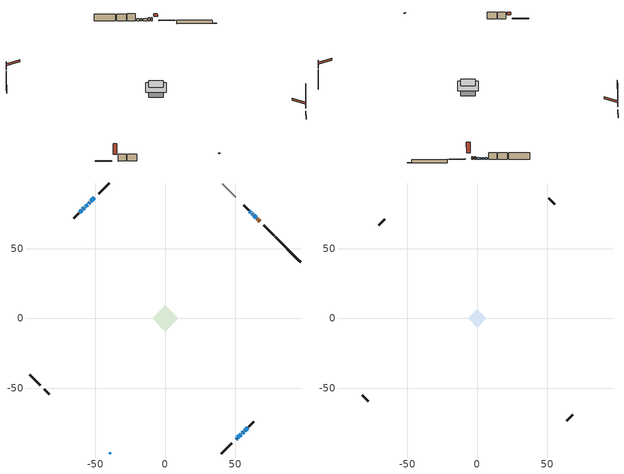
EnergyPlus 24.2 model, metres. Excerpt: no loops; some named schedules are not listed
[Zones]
conditioned space
 floor outside (Floor1 construction): -0.72,0 0,0.72 0.72,0 0,-0.72 z1.5
 floor adiabatic (AdiabaticFloorConstruction): -9.41,0 0,9.41 9.41,0 0,-9.41 z3.94
 floor foundation (Slab1 construction): -6.52,0 0,6.52 6.52,0 0,-6.52 z-0.8
 wall outside (RimJoist1 construction): 40.1,-96.81 47.61,-89.3 / -96.81,-40.1 -89.3,-47.61 / -40.1,96.81 -47.61,89.3 / 77.84,59.07 70.33,66.58 z1.5:1.8
 wall outside (AdiabaticWallConstruction 1): 67.36,69.56 66.8,70.12 / 66.14,70.77 65.56,71.36 z1.5:3.53
 wall outside (AdiabaticWallConstruction): 50.59,-86.33 50.94,-85.98 / -50.59,86.33 -53.19,83.73 / -53.84,83.07 -54.82,82.1 / -55.47,81.44 -57.1,79.82 / 51.59,-85.32 54.2,-82.71 / 64.9,72.01 63.22,73.69 / 62.57,74.35 61.99,74.93 / -57.75,79.16 -58.87,78.05 / -59.52,77.39 -61.15,75.77 / 54.86,-82.06 55.99,-80.92 / 56.65,-80.26 58.97,-77.95 / 61.33,75.58 60.19,76.72 z1.5:2.72
 wall outside (Wall1 construction): 59.63,-77.29 63.22,-73.69 / -86.33,-50.59 -82.73,-54.19 / -61.8,75.11 -65.4,71.51 / 59.54,77.38 55.94,80.97 z1.5:6.38
 wall foundation (FoundationWall1 construction): 78.5,58.41,-0.8 78.5,58.41,1.5 94.84,42.08,1.5 94.84,42.08,-0.7 96.81,40.1,-0.7 96.81,40.1,-0.8
 wall adiabatic (Wall4 construction): 50.35,86.56 40.76,96.16 z1.5:6.38
 window (WindowConstruction): 50.59,-86.33 50.94,-85.98 z1.5:2.72
 window (WindowConstruction 9): -50.59,86.33 -53.19,83.73 z1.5:2.72
 window (WindowConstruction 10): -53.84,83.07 -54.82,82.1 z1.5:2.72
 window (WindowConstruction 11): -55.47,81.44 -57.1,79.82 z1.5:2.72
 window (WindowConstruction 1): 51.59,-85.32 54.2,-82.71 z1.5:2.72
 window (WindowConstruction 2): 64.9,72.01 63.22,73.69 z1.5:2.72
 window (WindowConstruction 3): 62.57,74.35 61.99,74.93 z1.5:2.72
 window (WindowConstruction 4): -57.75,79.16 -58.87,78.05 z1.5:2.72
 window (WindowConstruction 5): -59.52,77.39 -61.15,75.77 z1.5:2.72
 window (WindowConstruction 6): 54.86,-82.06 55.99,-80.92 z1.5:2.72
 window (WindowConstruction 7): 56.65,-80.26 58.97,-77.95 z1.5:2.72
 window (WindowConstruction 8): 61.33,75.58 60.2,76.72 z1.5:2.72
 door (Door): 67.36,69.56 66.8,70.12 z1.5:3.53
 door (Door 1): 66.14,70.77 65.56,71.36 z1.5:3.53
 ceiling adiabatic (AdiabaticFloorConstruction): 0,-9.41 9.41,0 0,9.41 -9.41,0 z3.94
 roof outside (AdiabaticRoofConstruction): -39.1,-96.81,6.38 -39.1,-95.86,6.69 -40.1,-95.86,6.69 -40.1,-96.81,6.38
 skylight (SkylightConstruction): -39.1,-96.81,6.38 -39.1,-95.86,6.69 -40.1,-95.86,6.69 -40.1,-96.81,6.38
attic - vented
 floor to conditioned space (Floor2 construction Reversed): -6.49,0 0,6.49 6.49,0 0,-6.49 z6.38
 wall outside (Wall3 construction): 63.88,-73.03 68.15,-68.76 / -82.07,-54.84 -77.8,-59.12 / -66.06,70.86 -70.33,66.58 / 55.28,81.63 51.01,85.91 z1.5:6.38
 roof outside (Roof1 construction): 49.93,-86.98,6.38 43.61,-80.66,9.36 41.95,-82.33,9.36 48.27,-88.65,6.38; -86.98,-49.93,6.38 -80.66,-43.61,9.36 -82.33,-41.95,9.36 -88.65,-48.27,6.38; -49.93,86.98,6.38 -43.61,80.66,9.36 -41.95,82.33,9.36 -48.27,88.65,6.38; 68.01,68.9,6.38 61.69,62.58,9.36 63.36,60.92,9.36 69.68,67.24,6.38
[Building]
Building 1: Terrain=Suburbs
[Site:Location]
Montreal Intl AP_QC: Latitude {deg}=45.47; Longitude {deg}=-73.74; Time Zone {hr}=-5; Elevation {m}=36; Keep Site Location Information=Yes
[Site:GroundTemperature:Shallow]
2.07863, -0.316383, -0.508184, 0.628371, 5.19101, 9.73239, 13.6695, 16.1636, 16.3755, 14.347, 10.5102, 6.10817
[Site:WaterMainsTemperature]
Calculation Method=Schedule; Temperature Schedule=mains temperature schedule
[Material] Roughness=Rough; Thermal Absorptance=0.9
Name | Thickness {m} | Conductivity {W/m-K} | Density {kg/m3} | Specific Heat {J/kg-K} | Solar Absorptance | Visible Absorptance
asphalt or fiberglass shingles | 0.00635 | 0.162714 | 1121.4 | 1465.45 | 0.84 | 0.84
asphalt or fiberglass shingles 1 | 0.00635 | 0.162714 | 1121.4 | 1465.45 | 0.7 | 0.7
ceiling loosefill ins | 0.254 | 0.0480833 | 16.02 | 1046.75 | 0.7 | 0.7
ceiling stud and cavity | 0.1397 | 0.147741 | 65.682 | 1177.47 | 0.7 | 0.7
concrete 4.0 in. | 0.1016 | 1.803125 | 2242.8 | 837.4 | 0.7 | 0.7
concrete 8.0 in. | 0.2032 | 1.803125 | 2242.8 | 837.4 | 0.7 | 0.7
door material | 0.04445 | 0.327969 | 512.64 | 1214.23 | 0.7 | 0.7
exterior vertical ins | 0.040433 | 0.029427 | 32.04 | 1214.23 | 0.7 | 0.7
floor covering | 0.0127 | 0.0433444 | 54.468 | 1339.84 | 0.6 | 0.6
floor rigid ins; rim joist rigid ins; wall rigid ins | 0.051816 | 0.029427 | 32.04 | 1214.23 | 0.7 | 0.7
floor rigid ins 1; roof rigid ins; wall rigid ins 2 | 0.512978 | 0.029427 | 32.04 | 1214.23 | 0.7 | 0.7
floor stud and cavity | 0.1397 | 0.173152 | 92.3553 | 1139.71 | 0.7 | 0.7
floor stud and cavity 1 | 0.1397 | 1.75129 | 37.0049 | 1207.88 | 0.7 | 0.7
furniture material conditioned space 1 | 0.1524 | 0.115458 | 640.8 | 1214.23 | 0.6 | 0.6
gypsum board | 0.0127 | 0.160291 | 801 | 837.4 | 0.6 | 0.6
gypsum board 1 | 0.0127 | 0.160291 | 801 | 837.4 | 0.7 | 0.7
osb sheathing 0.5 in. | 0.0127 | 0.115458 | 512.64 | 1214.23 | 0.7 | 0.7
osb sheathing 0.75 in. | 0.01905 | 0.115458 | 512.64 | 1214.23 | 0.7 | 0.7
osb sheathing 2.0 in. | 0.0508 | 0.115458 | 512.64 | 1214.23 | 0.7 | 0.7
rim joist stud and cavity | 0.0508 | 0.0348607 | 125.044 | 1163.47 | 0.6 | 0.6
roof stud and cavity | 0.18415 | 1.78685 | 37.0049 | 1207.88 | 0.6 | 0.6
wall rigid ins 1 | 0.051816 | 0.029427 | 32.04 | 1214.23 | 0 | 0
wall stud and cavity | 0.1397 | 0.163586 | 139.0536 | 1170.24 | 0.7 | 0.7
wall stud and cavity 1 | 0.0889 | 6.1454 | 50.32683 | 1063.81 | 0.6 | 0.6
wall stud and cavity 2 | 0.1397 | 0.137373 | 139.0536 | 1170.24 | 0.7 | 0.7
wall stud and cavity 3 | 0.0889 | 0.380278 | 52.3479 | 1209.89 | 0.7 | 0.7
wall stud and cavity 4 | 0.0889 | 0.391764 | 83.0341 | 1211.67 | 0.7 | 0.7
wood siding | 0.0254 | 0.102417 | 544.68 | 1172.36 | 0 | 0
wood siding 1 | 0.00254 | 0.102417 | 544.68 | 1172.36 | 0 | 0
wood siding 2; wood siding 3; wood siding 4 | 0.0254 | 0.102417 | 544.68 | 1172.36 | 0.7 | 0.7
[WindowMaterial:SimpleGlazingSystem]
Name | U-Factor {W/m2-K} | Solar Heat Gain Coefficient
SkylightMaterial | 5.53347 | 0.7703
WindowMaterial | 4.812105 | 0.61
WindowMaterial 1 | 3.23589 | 0.67
WindowMaterial 2 | 6.867541 | 0.78
WindowMaterial 3 | 7.22014 | 0.73
WindowMaterial 4 | 6.972584 | 0.77
WindowMaterial 5 | 7.14747 | 0.76
WindowMaterial 6 | 3.40226 | 0.63
WindowMaterial 7 | 3.23419 | 0.67
WindowMaterial 8 | 6.92943 | 0.77
WindowMaterial 9 | 7.01687 | 0.76
[Construction]
AdiabaticFloorConstruction: floor stud and cavity 1, floor rigid ins 1, osb sheathing 0.75 in., floor covering
AdiabaticRoofConstruction: asphalt or fiberglass shingles 1, roof rigid ins, osb sheathing 0.75 in., roof stud and cavity
AdiabaticWallConstruction: wood siding 3, wall rigid ins 2, wall stud and cavity 3, gypsum board
AdiabaticWallConstruction 1: wood siding 4, wall rigid ins 2, wall stud and cavity 3, gypsum board
Door; Door 1: door material
Floor1 construction: floor stud and cavity, floor rigid ins, osb sheathing 0.75 in., floor covering
Floor2 construction Reversed: gypsum board, ceiling stud and cavity, ceiling loosefill ins
FoundationWall1 construction: concrete 8.0 in., gypsum board 1
furniture construction conditioned space 1: furniture material conditioned space 1
PartitionWallConstruction: gypsum board, wall stud and cavity 4, gypsum board
RimJoist1 construction: wood siding 2, rim joist rigid ins, osb sheathing 2.0 in., rim joist stud and cavity
Roof1 construction: asphalt or fiberglass shingles
SkylightConstruction: SkylightMaterial
Slab1 construction: concrete 4.0 in.
Wall1 construction: wood siding, wall rigid ins, osb sheathing 0.5 in., wall stud and cavity, gypsum board
Wall3 construction: wood siding 1, wall stud and cavity 1
Wall4 construction: wall rigid ins 1, osb sheathing 0.5 in., wall stud and cavity 2, gypsum board
WindowConstruction: WindowMaterial
WindowConstruction 1: WindowMaterial 1
WindowConstruction 10: WindowMaterial 9
WindowConstruction 11; WindowConstruction 5: WindowMaterial 5
WindowConstruction 2: WindowMaterial 2
WindowConstruction 3: WindowMaterial 3
WindowConstruction 4; WindowConstruction 8: WindowMaterial 4
WindowConstruction 6: WindowMaterial 6
WindowConstruction 7: WindowMaterial 7
WindowConstruction 9: WindowMaterial 8
[Zone] Multiplier=1; Part of Total Floor Area=Yes
Name | Volume {m3}
attic - vented | 41.3901
conditioned space | 655.4
[Space]
Name | Zone | Volume {m3}
attic - vented 1 | attic - vented | 41.3901
conditioned space 1 | conditioned space | 655.4
[ZoneInfiltration:EffectiveLeakageArea]
infil attic - vented 1: Zone or Space=attic - vented 1; Schedule=Always On Discrete; Effective Air Leakage Area {cm2}=3364.81; Stack Coefficient=0.000546255; Wind Coefficient=4.38647e-05
[ZoneMixing]
whole house fan mix: Zone or Space=attic - vented; Schedule=Always On Continuous; Design Flow Rate Calculation Method=Flow/Zone; Design Flow Rate {m3/s}=0; Source Zone or Space=conditioned space
[SurfaceProperty:ExposedFoundationPerimeter]
Slab1: Exposed Perimeter Calculation Method=TotalExposedPerimeter; Total Exposed Perimeter {m}=25.899
[InternalMass] Zone or ZoneList=conditioned space; Space or SpaceList=conditioned space 1
Name | Construction | Surface Area {m2}
furniture mass conditioned space 1 | furniture construction conditioned space 1 | 105.264
partition wall mass | PartitionWallConstruction | 263.16
[Lights]
interior lighting: Zone or ZoneList or Space or SpaceList=conditioned space 1; Schedule=interior lighting schedule; Design Level Calculation Method=LightingLevel; Lighting Level {W}=343.2; Return Air Fraction=0; Fraction Radiant=0.6; Fraction Visible=0.2; Fraction Replaceable=1
[People]
occupants: Zone or ZoneList or Space or SpaceList=conditioned space 1; Number of People Schedule=occupants schedule; Number of People Calculation Method=People; Number of People=3; Fraction Radiant=0.314171; Sensible Heat Fraction=0.56303; Activity Level Schedule=occupants activity schedule; Carbon Dioxide Generation Rate {m3/s-W}=0; Enable ASHRAE 55 Comfort Warnings=No; Mean Radiant Temperature Calculation Type=EnclosureAveraged
[ElectricEquipment] Zone or ZoneList or Space or SpaceList=conditioned space 1; Design Level Calculation Method=EquipmentLevel
Name | Schedule | Design Level {W} | Fraction Latent | Fraction Radiant | Fraction Lost
clothes dryer | clothes dryer schedule | 140.772 | 0.015 | 0.081 | 0.85
clothes washer | clothes washer schedule | 32.1985 | 0.03 | 0.162 | 0.7
cooking range | cooking range schedule | 208.969 | 0.08 | 0.432 | 0.2
dishwasher | dishwasher schedule | 66.8632 | 0.3 | 0.18 | 0.4
fridge | fridge schedule | 72.9452 | 0 | 0.6 | 0
mech vent house fan | mech vent house fan schedule | 350 | 0 | 0 | 1
mech vent house fan cfis | mech vent house fan cfis schedule | 0 | 0 | 0 | 0
misc plug loads | misc plug loads schedule | 494.7 | 0.045 | 0.513 | 0.1
whole house fan | Always On Discrete | 0 | 0 | 0 | 1
[OtherEquipment] Zone or ZoneList or Space or SpaceList=conditioned space 1; Design Level Calculation Method=EquipmentLevel
Name | Fuel Type | Schedule | Design Level {W} | Fraction Latent | Fraction Radiant | Fraction Lost
clothes dryer 1 | Electricity | clothes dryer schedule | 0 | 0.015 | 0.081 | 0.85
cooking range 1 | Electricity | cooking range schedule | 0 | 0.08 | 0.432 | 0.2
general water use latent | None | general water use schedule | 59.3978 | 1 | 0 | 0
general water use sensible | None | general water use schedule | -58.539 | 0 | 0.6 | 0
mech vent house fan latent load | None | Always On Discrete | 0 | 1 | 0 | 0
mech vent house fan sensible load | None | Always On Discrete | 0 | 0 | 0 | 0
water heater energy adjustment1 | Electricity | Always On Discrete | 0.01 | 0 | 0 | 1
[ZoneInfiltration:DesignFlowRate] Zone or ZoneList or Space or SpaceList=conditioned space 1; Schedule=Always On Discrete; Design Flow Rate Calculation Method=Flow/Zone; Design Flow Rate {m3/s}=0
infil flow; natural vent flow; whole house fan flow
[Foundation:Kiva]
Foundation Kiva 1: Initial Indoor Air Temperature {C}=21; Wall Height Above Grade {m}=1.49998; Wall Depth Below Slab {m}=0.2032; Custom Block Material Name 1=exterior vertical ins; Custom Block Depth 1 {m}=2.29999; Custom Block X Position 1 {m}=0.2159; Custom Block Z Position 1 {m}=0
[Foundation:Kiva:Settings]
Soil Conductivity {W/m-K}=0.849921; Soil Density {kg/m3}=1842.3; Soil Specific Heat {J/kg-K}=418.7; Ground Solar Absorptivity=0.9; Ground Thermal Absorptivity=0.9; Ground Surface Roughness {m}=0.03; Far-Field Width {m}=40; Deep-Ground Boundary Condition=ZeroFlux; Deep-Ground Depth {m}=40; Minimum Cell Dimension {m}=0.2; Maximum Cell Growth Coefficient=3; Simulation Timestep=Timestep
[Exterior:Lights]
exterior lighting: Schedule=exterior lighting schedule; Design Level {W}=75.6
[Schedule:Constant]
Name | Hourly Value
Always On Continuous; mech vent house fan schedule; mech vent house fan cfis schedule; Always On Discrete | 1
occupants activity schedule | 117.228
fridge schedule | 0
[Schedule:Day:Interval]
interior lighting schedule day: No, 01:00, 0.108182, 04:00, 0.0901515, 05:00, 0.0991667, 06:00, 0.162273, 07:00, 0.270455, 08:00, 0.342576, 10:00, 0.369621, 11:00, 0.351591, 12:00, 0.333561, 13:00, 0.324545, 14:00, 0.31553, 15:00, 0.333561, 16:00, 0.369621, 17:00, 0.450758, 18:00, 0.585985, 19:00, 0.775303, 20:00, 0.955606, 21:00, 0.991667, 22:00, 0.712197, 23:00, 0.360606, 24:00, 0.162273
interior lighting schedule default day: No, 24:00, 0
[Schedule:Week:Daily]
interior lighting schedule Week Rule - Jan1-Jan27: interior lighting schedule day, interior lighting schedule day, interior lighting schedule day, interior lighting schedule day, interior lighting schedule day, interior lighting schedule day, interior lighting schedule day, interior lighting schedule default day, interior lighting schedule default day, interior lighting schedule default day, interior lighting schedule default day, interior lighting schedule default day
interior lighting schedule Week Rule - Jan28-Feb3: interior lighting schedule day, interior lighting schedule day, interior lighting schedule day, interior lighting schedule day, interior lighting schedule day 1, interior lighting schedule day 1, interior lighting schedule day 1, interior lighting schedule default day, interior lighting schedule default day, interior lighting schedule default day, interior lighting schedule default day, interior lighting schedule default day
interior lighting schedule Week Rule - Feb4-Feb24: interior lighting schedule day 1, interior lighting schedule day 1, interior lighting schedule day 1, interior lighting schedule day 1, interior lighting schedule day 1, interior lighting schedule day 1, interior lighting schedule day 1, interior lighting schedule default day, interior lighting schedule default day, interior lighting schedule default day, interior lighting schedule default day, interior lighting schedule default day
interior lighting schedule Week Rule - Feb25-Mar3: interior lighting schedule day 1, interior lighting schedule day 1, interior lighting schedule day 1, interior lighting schedule day 1, interior lighting schedule day 2, interior lighting schedule day 2, interior lighting schedule day 2, interior lighting schedule default day, interior lighting schedule default day, interior lighting schedule default day, interior lighting schedule default day, interior lighting schedule default day
interior lighting schedule Week Rule - Mar4-Mar31: interior lighting schedule day 2, interior lighting schedule day 2, interior lighting schedule day 2, interior lighting schedule day 2, interior lighting schedule day 2, interior lighting schedule day 2, interior lighting schedule day 2, interior lighting schedule default day, interior lighting schedule default day, interior lighting schedule default day, interior lighting schedule default day, interior lighting schedule default day
interior lighting schedule Week Rule - Apr1-Apr28: interior lighting schedule day 3, interior lighting schedule day 3, interior lighting schedule day 3, interior lighting schedule day 3, interior lighting schedule day 3, interior lighting schedule day 3, interior lighting schedule day 3, interior lighting schedule default day, interior lighting schedule default day, interior lighting schedule default day, interior lighting schedule default day, interior lighting schedule default day
interior lighting schedule Week Rule - Apr29-May5: interior lighting schedule day 3, interior lighting schedule day 3, interior lighting schedule day 4, interior lighting schedule day 4, interior lighting schedule day 4, interior lighting schedule day 4, interior lighting schedule day 4, interior lighting schedule default day, interior lighting schedule default day, interior lighting schedule default day, interior lighting schedule default day, interior lighting schedule default day
interior lighting schedule Week Rule - May6-May26: interior lighting schedule day 4, interior lighting schedule day 4, interior lighting schedule day 4, interior lighting schedule day 4, interior lighting schedule day 4, interior lighting schedule day 4, interior lighting schedule day 4, interior lighting schedule default day, interior lighting schedule default day, interior lighting schedule default day, interior lighting schedule default day, interior lighting schedule default day
interior lighting schedule Week Rule - May27-Jun2: interior lighting schedule day 4, interior lighting schedule day 4, interior lighting schedule day 4, interior lighting schedule day 4, interior lighting schedule day 4, interior lighting schedule day 5, interior lighting schedule day 5, interior lighting schedule default day, interior lighting schedule default day, interior lighting schedule default day, interior lighting schedule default day, interior lighting schedule default day
interior lighting schedule Week Rule - Jun3-Jun30: interior lighting schedule day 5, interior lighting schedule day 5, interior lighting schedule day 5, interior lighting schedule day 5, interior lighting schedule day 5, interior lighting schedule day 5, interior lighting schedule day 5, interior lighting schedule default day, interior lighting schedule default day, interior lighting schedule default day, interior lighting schedule default day, interior lighting schedule default day
interior lighting schedule Week Rule - Jul1-Jul28: interior lighting schedule day 6, interior lighting schedule day 6, interior lighting schedule day 6, interior lighting schedule day 6, interior lighting schedule day 6, interior lighting schedule day 6, interior lighting schedule day 6, interior lighting schedule default day, interior lighting schedule default day, interior lighting schedule default day, interior lighting schedule default day, interior lighting schedule default day
interior lighting schedule Week Rule - Jul29-Aug4: interior lighting schedule day 6, interior lighting schedule day 6, interior lighting schedule day 6, interior lighting schedule day 7, interior lighting schedule day 7, interior lighting schedule day 7, interior lighting schedule day 7, interior lighting schedule default day, interior lighting schedule default day, interior lighting schedule default day, interior lighting schedule default day, interior lighting schedule default day
interior lighting schedule Week Rule - Aug5-Aug25: interior lighting schedule day 7, interior lighting schedule day 7, interior lighting schedule day 7, interior lighting schedule day 7, interior lighting schedule day 7, interior lighting schedule day 7, interior lighting schedule day 7, interior lighting schedule default day, interior lighting schedule default day, interior lighting schedule default day, interior lighting schedule default day, interior lighting schedule default day
interior lighting schedule Week Rule - Aug26-Sep1: interior lighting schedule day 7, interior lighting schedule day 7, interior lighting schedule day 7, interior lighting schedule day 7, interior lighting schedule day 7, interior lighting schedule day 7, interior lighting schedule day 8, interior lighting schedule default day, interior lighting schedule default day, interior lighting schedule default day, interior lighting schedule default day, interior lighting schedule default day
interior lighting schedule Week Rule - Sep2-Sep29: interior lighting schedule day 8, interior lighting schedule day 8, interior lighting schedule day 8, interior lighting schedule day 8, interior lighting schedule day 8, interior lighting schedule day 8, interior lighting schedule day 8, interior lighting schedule default day, interior lighting schedule default day, interior lighting schedule default day, interior lighting schedule default day, interior lighting schedule default day
interior lighting schedule Week Rule - Sep30-Oct6: interior lighting schedule day 8, interior lighting schedule day 9, interior lighting schedule day 9, interior lighting schedule day 9, interior lighting schedule day 9, interior lighting schedule day 9, interior lighting schedule day 9, interior lighting schedule default day, interior lighting schedule default day, interior lighting schedule default day, interior lighting schedule default day, interior lighting schedule default day
interior lighting schedule Week Rule - Oct7-Oct27: interior lighting schedule day 9, interior lighting schedule day 9, interior lighting schedule day 9, interior lighting schedule day 9, interior lighting schedule day 9, interior lighting schedule day 9, interior lighting schedule day 9, interior lighting schedule default day, interior lighting schedule default day, interior lighting schedule default day, interior lighting schedule default day, interior lighting schedule default day
interior lighting schedule Week Rule - Oct28-Nov3: interior lighting schedule day 9, interior lighting schedule day 9, interior lighting schedule day 9, interior lighting schedule day 9, interior lighting schedule day 10, interior lighting schedule day 10, interior lighting schedule day 10, interior lighting schedule default day, interior lighting schedule default day, interior lighting schedule default day, interior lighting schedule default day, interior lighting schedule default day
interior lighting schedule Week Rule - Nov4-Nov24: interior lighting schedule day 10, interior lighting schedule day 10, interior lighting schedule day 10, interior lighting schedule day 10, interior lighting schedule day 10, interior lighting schedule day 10, interior lighting schedule day 10, interior lighting schedule default day, interior lighting schedule default day, interior lighting schedule default day, interior lighting schedule default day, interior lighting schedule default day
interior lighting schedule Week Rule - Nov25-Dec1: interior lighting schedule day 10, interior lighting schedule day 10, interior lighting schedule day 10, interior lighting schedule day 10, interior lighting schedule day 10, interior lighting schedule day 10, interior lighting schedule day 11, interior lighting schedule default day, interior lighting schedule default day, interior lighting schedule default day, interior lighting schedule default day, interior lighting schedule default day
interior lighting schedule Week Rule - Dec2-Dec31: interior lighting schedule day 11, interior lighting schedule day 11, interior lighting schedule day 11, interior lighting schedule day 11, interior lighting schedule day 11, interior lighting schedule day 11, interior lighting schedule day 11, interior lighting schedule default day, interior lighting schedule default day, interior lighting schedule default day, interior lighting schedule default day, interior lighting schedule default day
occupants schedule Week Rule - Jan1-Dec31: occupants schedule day, occupants schedule day, occupants schedule day, occupants schedule day, occupants schedule day, occupants schedule day, occupants schedule day, occupants schedule default day, occupants schedule default day, occupants schedule default day, occupants schedule default day, occupants schedule default day
clothes dryer schedule Week Rule - Jan1-Dec31: clothes dryer schedule day, clothes dryer schedule day, clothes dryer schedule day, clothes dryer schedule day, clothes dryer schedule day, clothes dryer schedule day, clothes dryer schedule day, clothes dryer schedule default day, clothes dryer schedule default day, clothes dryer schedule default day, clothes dryer schedule default day, clothes dryer schedule default day
clothes washer schedule Week Rule - Jan1-Dec31: clothes washer schedule day, clothes washer schedule day, clothes washer schedule day, clothes washer schedule day, clothes washer schedule day, clothes washer schedule day, clothes washer schedule day, clothes washer schedule default day, clothes washer schedule default day, clothes washer schedule default day, clothes washer schedule default day, clothes washer schedule default day
cooking range schedule Week Rule - Jan1-Dec31: cooking range schedule day, cooking range schedule day, cooking range schedule day, cooking range schedule day, cooking range schedule day, cooking range schedule day, cooking range schedule day, cooking range schedule default day, cooking range schedule default day, cooking range schedule default day, cooking range schedule default day, cooking range schedule default day
dishwasher schedule Week Rule - Jan1-Dec31: dishwasher schedule day, dishwasher schedule day, dishwasher schedule day, dishwasher schedule day, dishwasher schedule day, dishwasher schedule day, dishwasher schedule day, dishwasher schedule default day, dishwasher schedule default day, dishwasher schedule default day, dishwasher schedule default day, dishwasher schedule default day
misc plug loads schedule Week Rule - Jan1-Dec31: misc plug loads schedule day, misc plug loads schedule day, misc plug loads schedule day, misc plug loads schedule day, misc plug loads schedule day, misc plug loads schedule day, misc plug loads schedule day, misc plug loads schedule default day, misc plug loads schedule default day, misc plug loads schedule default day, misc plug loads schedule default day, misc plug loads schedule default day
general water use schedule Week Rule - Jan1-Dec31: general water use schedule day, general water use schedule day, general water use schedule day, general water use schedule day, general water use schedule day, general water use schedule day, general water use schedule day, general water use schedule default day, general water use schedule default day, general water use schedule default day, general water use schedule default day, general water use schedule default day
exterior lighting schedule Week Rule - Jan1-Jan27: exterior lighting schedule day, exterior lighting schedule day, exterior lighting schedule day, exterior lighting schedule day, exterior lighting schedule day, exterior lighting schedule day, exterior lighting schedule day, exterior lighting schedule default day, exterior lighting schedule default day, exterior lighting schedule default day, exterior lighting schedule default day, exterior lighting schedule default day
exterior lighting schedule Week Rule - Jan28-Feb3: exterior lighting schedule day, exterior lighting schedule day, exterior lighting schedule day, exterior lighting schedule day, exterior lighting schedule day 1, exterior lighting schedule day 1, exterior lighting schedule day 1, exterior lighting schedule default day, exterior lighting schedule default day, exterior lighting schedule default day, exterior lighting schedule default day, exterior lighting schedule default day
exterior lighting schedule Week Rule - Feb4-Feb24: exterior lighting schedule day 1, exterior lighting schedule day 1, exterior lighting schedule day 1, exterior lighting schedule day 1, exterior lighting schedule day 1, exterior lighting schedule day 1, exterior lighting schedule day 1, exterior lighting schedule default day, exterior lighting schedule default day, exterior lighting schedule default day, exterior lighting schedule default day, exterior lighting schedule default day
exterior lighting schedule Week Rule - Feb25-Mar3: exterior lighting schedule day 1, exterior lighting schedule day 1, exterior lighting schedule day 1, exterior lighting schedule day 1, exterior lighting schedule day 2, exterior lighting schedule day 2, exterior lighting schedule day 2, exterior lighting schedule default day, exterior lighting schedule default day, exterior lighting schedule default day, exterior lighting schedule default day, exterior lighting schedule default day
exterior lighting schedule Week Rule - Mar4-Mar31: exterior lighting schedule day 2, exterior lighting schedule day 2, exterior lighting schedule day 2, exterior lighting schedule day 2, exterior lighting schedule day 2, exterior lighting schedule day 2, exterior lighting schedule day 2, exterior lighting schedule default day, exterior lighting schedule default day, exterior lighting schedule default day, exterior lighting schedule default day, exterior lighting schedule default day
exterior lighting schedule Week Rule - Apr1-Apr28: exterior lighting schedule day 3, exterior lighting schedule day 3, exterior lighting schedule day 3, exterior lighting schedule day 3, exterior lighting schedule day 3, exterior lighting schedule day 3, exterior lighting schedule day 3, exterior lighting schedule default day, exterior lighting schedule default day, exterior lighting schedule default day, exterior lighting schedule default day, exterior lighting schedule default day
exterior lighting schedule Week Rule - Apr29-May5: exterior lighting schedule day 3, exterior lighting schedule day 3, exterior lighting schedule day 4, exterior lighting schedule day 4, exterior lighting schedule day 4, exterior lighting schedule day 4, exterior lighting schedule day 4, exterior lighting schedule default day, exterior lighting schedule default day, exterior lighting schedule default day, exterior lighting schedule default day, exterior lighting schedule default day
exterior lighting schedule Week Rule - May6-May26: exterior lighting schedule day 4, exterior lighting schedule day 4, exterior lighting schedule day 4, exterior lighting schedule day 4, exterior lighting schedule day 4, exterior lighting schedule day 4, exterior lighting schedule day 4, exterior lighting schedule default day, exterior lighting schedule default day, exterior lighting schedule default day, exterior lighting schedule default day, exterior lighting schedule default day
exterior lighting schedule Week Rule - May27-Jun2: exterior lighting schedule day 4, exterior lighting schedule day 4, exterior lighting schedule day 4, exterior lighting schedule day 4, exterior lighting schedule day 4, exterior lighting schedule day 5, exterior lighting schedule day 5, exterior lighting schedule default day, exterior lighting schedule default day, exterior lighting schedule default day, exterior lighting schedule default day, exterior lighting schedule default day
exterior lighting schedule Week Rule - Jun3-Jun30: exterior lighting schedule day 5, exterior lighting schedule day 5, exterior lighting schedule day 5, exterior lighting schedule day 5, exterior lighting schedule day 5, exterior lighting schedule day 5, exterior lighting schedule day 5, exterior lighting schedule default day, exterior lighting schedule default day, exterior lighting schedule default day, exterior lighting schedule default day, exterior lighting schedule default day
exterior lighting schedule Week Rule - Jul1-Jul28: exterior lighting schedule day 6, exterior lighting schedule day 6, exterior lighting schedule day 6, exterior lighting schedule day 6, exterior lighting schedule day 6, exterior lighting schedule day 6, exterior lighting schedule day 6, exterior lighting schedule default day, exterior lighting schedule default day, exterior lighting schedule default day, exterior lighting schedule default day, exterior lighting schedule default day
exterior lighting schedule Week Rule - Jul29-Aug4: exterior lighting schedule day 6, exterior lighting schedule day 6, exterior lighting schedule day 6, exterior lighting schedule day 7, exterior lighting schedule day 7, exterior lighting schedule day 7, exterior lighting schedule day 7, exterior lighting schedule default day, exterior lighting schedule default day, exterior lighting schedule default day, exterior lighting schedule default day, exterior lighting schedule default day
exterior lighting schedule Week Rule - Aug5-Aug25: exterior lighting schedule day 7, exterior lighting schedule day 7, exterior lighting schedule day 7, exterior lighting schedule day 7, exterior lighting schedule day 7, exterior lighting schedule day 7, exterior lighting schedule day 7, exterior lighting schedule default day, exterior lighting schedule default day, exterior lighting schedule default day, exterior lighting schedule default day, exterior lighting schedule default day
exterior lighting schedule Week Rule - Aug26-Sep1: exterior lighting schedule day 7, exterior lighting schedule day 7, exterior lighting schedule day 7, exterior lighting schedule day 7, exterior lighting schedule day 7, exterior lighting schedule day 7, exterior lighting schedule day 8, exterior lighting schedule default day, exterior lighting schedule default day, exterior lighting schedule default day, exterior lighting schedule default day, exterior lighting schedule default day
exterior lighting schedule Week Rule - Sep2-Sep29: exterior lighting schedule day 8, exterior lighting schedule day 8, exterior lighting schedule day 8, exterior lighting schedule day 8, exterior lighting schedule day 8, exterior lighting schedule day 8, exterior lighting schedule day 8, exterior lighting schedule default day, exterior lighting schedule default day, exterior lighting schedule default day, exterior lighting schedule default day, exterior lighting schedule default day
exterior lighting schedule Week Rule - Sep30-Oct6: exterior lighting schedule day 8, exterior lighting schedule day 9, exterior lighting schedule day 9, exterior lighting schedule day 9, exterior lighting schedule day 9, exterior lighting schedule day 9, exterior lighting schedule day 9, exterior lighting schedule default day, exterior lighting schedule default day, exterior lighting schedule default day, exterior lighting schedule default day, exterior lighting schedule default day
exterior lighting schedule Week Rule - Oct7-Oct27: exterior lighting schedule day 9, exterior lighting schedule day 9, exterior lighting schedule day 9, exterior lighting schedule day 9, exterior lighting schedule day 9, exterior lighting schedule day 9, exterior lighting schedule day 9, exterior lighting schedule default day, exterior lighting schedule default day, exterior lighting schedule default day, exterior lighting schedule default day, exterior lighting schedule default day
exterior lighting schedule Week Rule - Oct28-Nov3: exterior lighting schedule day 9, exterior lighting schedule day 9, exterior lighting schedule day 9, exterior lighting schedule day 9, exterior lighting schedule day 10, exterior lighting schedule day 10, exterior lighting schedule day 10, exterior lighting schedule default day, exterior lighting schedule default day, exterior lighting schedule default day, exterior lighting schedule default day, exterior lighting schedule default day
exterior lighting schedule Week Rule - Nov4-Nov24: exterior lighting schedule day 10, exterior lighting schedule day 10, exterior lighting schedule day 10, exterior lighting schedule day 10, exterior lighting schedule day 10, exterior lighting schedule day 10, exterior lighting schedule day 10, exterior lighting schedule default day, exterior lighting schedule default day, exterior lighting schedule default day, exterior lighting schedule default day, exterior lighting schedule default day
exterior lighting schedule Week Rule - Nov25-Dec1: exterior lighting schedule day 10, exterior lighting schedule day 10, exterior lighting schedule day 10, exterior lighting schedule day 10, exterior lighting schedule day 10, exterior lighting schedule day 10, exterior lighting schedule day 11, exterior lighting schedule default day, exterior lighting schedule default day, exterior lighting schedule default day, exterior lighting schedule default day, exterior lighting schedule default day
exterior lighting schedule Week Rule - Dec2-Dec31: exterior lighting schedule day 11, exterior lighting schedule day 11, exterior lighting schedule day 11, exterior lighting schedule day 11, exterior lighting schedule day 11, exterior lighting schedule day 11, exterior lighting schedule day 11, exterior lighting schedule default day, exterior lighting schedule default day, exterior lighting schedule default day, exterior lighting schedule default day, exterior lighting schedule default day
[Schedule:Year]
interior lighting schedule: interior lighting schedule Week Rule - Jan1-Jan27, 1, 1, 1, 27, interior lighting schedule Week Rule - Jan28-Feb3, 1, 28, 2, 3, interior lighting schedule Week Rule - Feb4-Feb24, 2, 4, 2, 24, interior lighting schedule Week Rule - Feb25-Mar3, 2, 25, 3, 3, interior lighting schedule Week Rule - Mar4-Mar31, 3, 4, 3, 31, interior lighting schedule Week Rule - Apr1-Apr28, 4, 1, 4, 28, interior lighting schedule Week Rule - Apr29-May5, 4, 29, 5, 5, interior lighting schedule Week Rule - May6-May26, 5, 6, 5, 26, interior lighting schedule Week Rule - May27-Jun2, 5, 27, 6, 2, interior lighting schedule Week Rule - Jun3-Jun30, 6, 3, 6, 30, interior lighting schedule Week Rule - Jul1-Jul28, 7, 1, 7, 28, interior lighting schedule Week Rule - Jul29-Aug4, 7, 29, 8, 4, interior lighting schedule Week Rule - Aug5-Aug25, 8, 5, 8, 25, interior lighting schedule Week Rule - Aug26-Sep1, 8, 26, 9, 1, interior lighting schedule Week Rule - Sep2-Sep29, 9, 2, 9, 29, interior lighting schedule Week Rule - Sep30-Oct6, 9, 30, 10, 6, interior lighting schedule Week Rule - Oct7-Oct27, 10, 7, 10, 27, interior lighting schedule Week Rule - Oct28-Nov3, 10, 28, 11, 3, interior lighting schedule Week Rule - Nov4-Nov24, 11, 4, 11, 24, interior lighting schedule Week Rule - Nov25-Dec1, 11, 25, 12, 1, interior lighting schedule Week Rule - Dec2-Dec31, 12, 2, 12, 31
occupants schedule: occupants schedule Week Rule - Jan1-Dec31, 1, 1, 12, 31
clothes dryer schedule: clothes dryer schedule Week Rule - Jan1-Dec31, 1, 1, 12, 31
clothes washer schedule: clothes washer schedule Week Rule - Jan1-Dec31, 1, 1, 12, 31
cooking range schedule: cooking range schedule Week Rule - Jan1-Dec31, 1, 1, 12, 31
dishwasher schedule: dishwasher schedule Week Rule - Jan1-Dec31, 1, 1, 12, 31
misc plug loads schedule: misc plug loads schedule Week Rule - Jan1-Dec31, 1, 1, 12, 31
general water use schedule: general water use schedule Week Rule - Jan1-Dec31, 1, 1, 12, 31
exterior lighting schedule: exterior lighting schedule Week Rule - Jan1-Jan27, 1, 1, 1, 27, exterior lighting schedule Week Rule - Jan28-Feb3, 1, 28, 2, 3, exterior lighting schedule Week Rule - Feb4-Feb24, 2, 4, 2, 24, exterior lighting schedule Week Rule - Feb25-Mar3, 2, 25, 3, 3, exterior lighting schedule Week Rule - Mar4-Mar31, 3, 4, 3, 31, exterior lighting schedule Week Rule - Apr1-Apr28, 4, 1, 4, 28, exterior lighting schedule Week Rule - Apr29-May5, 4, 29, 5, 5, exterior lighting schedule Week Rule - May6-May26, 5, 6, 5, 26, exterior lighting schedule Week Rule - May27-Jun2, 5, 27, 6, 2, exterior lighting schedule Week Rule - Jun3-Jun30, 6, 3, 6, 30, exterior lighting schedule Week Rule - Jul1-Jul28, 7, 1, 7, 28, exterior lighting schedule Week Rule - Jul29-Aug4, 7, 29, 8, 4, exterior lighting schedule Week Rule - Aug5-Aug25, 8, 5, 8, 25, exterior lighting schedule Week Rule - Aug26-Sep1, 8, 26, 9, 1, exterior lighting schedule Week Rule - Sep2-Sep29, 9, 2, 9, 29, exterior lighting schedule Week Rule - Sep30-Oct6, 9, 30, 10, 6, exterior lighting schedule Week Rule - Oct7-Oct27, 10, 7, 10, 27, exterior lighting schedule Week Rule - Oct28-Nov3, 10, 28, 11, 3, exterior lighting schedule Week Rule - Nov4-Nov24, 11, 4, 11, 24, exterior lighting schedule Week Rule - Nov25-Dec1, 11, 25, 12, 1, exterior lighting schedule Week Rule - Dec2-Dec31, 12, 2, 12, 31
[Schedule:Compact]
mains temperature schedule: Through: 01/01, For: AllDays, Until: 24:00, 6.56833, Through: 01/02, For: AllDays, Until: 24:00, 6.48722, Through: 01/03, For: AllDays, Until: 24:00, 6.40722, Through: 01/04, For: AllDays, Until: 24:00, 6.32889, Through: 01/05, For: AllDays, Until: 24:00, 6.25167, Through: 01/06, For: AllDays, Until: 24:00, 6.17611, Through: 01/07, For: AllDays, Until: 24:00, 6.10222, Through: 01/08, For: AllDays, Until: 24:00, 6.02944, Through: 01/09, For: AllDays, Until: 24:00, 5.95833, Through: 01/10, For: AllDays, Until: 24:00, 5.88889, Through: 01/11, For: AllDays, Until: 24:00, 5.82056, Through: 01/12, For: AllDays, Until: 24:00, 5.75444, Through: 01/13, For: AllDays, Until: 24:00, 5.68944, Through: 01/14, For: AllDays, Until: 24:00, 5.62611, Through: 01/15, For: AllDays, Until: 24:00, 5.56444, Through: 01/16, For: AllDays, Until: 24:00, 5.50444, Through: 01/17, For: AllDays, Until: 24:00, 5.44611, Through: 01/18, For: AllDays, Until: 24:00, 5.38944, Through: 01/19, For: AllDays, Until: 24:00, 5.33389, Through: 01/20, For: AllDays, Until: 24:00, 5.28111, Through: 01/21, For: AllDays, Until: 24:00, 5.22944, Through: 01/22, For: AllDays, Until: 24:00, 5.17944, Through: 01/23, For: AllDays, Until: 24:00, 5.13111, Through: 01/24, For: AllDays, Until: 24:00, 5.085, Through: 01/25, For: AllDays, Until: 24:00, 5.04056, Through: 01/26, For: AllDays, Until: 24:00, 4.99778, Through: 01/27, For: AllDays, Until: 24:00, 4.95667, Through: 01/28, For: AllDays, Until: 24:00, 4.91778, Through: 01/29, For: AllDays, Until: 24:00, 4.88056, Through: 01/30, For: AllDays, Until: 24:00, 4.845, Through: 01/31, For: AllDays, Until: 24:00, 4.81167, Through: 02/01, For: AllDays, Until: 24:00, 4.77944, Through: 02/02, For: AllDays, Until: 24:00, 4.75, Through: 02/03, For: AllDays, Until: 24:00, 4.72167, Through: 02/04, For: AllDays, Until: 24:00, 4.69611, Through: 02/05, For: AllDays, Until: 24:00, 4.67167, Through: 02/06, For: AllDays, Until: 24:00, 4.64944, Through: 02/07, For: AllDays, Until: 24:00, 4.62889, Through: 02/08, For: AllDays, Until: 24:00, 4.61056, Through: 02/09, For: AllDays, Until: 24:00, 4.59389, Through: 02/10, For: AllDays, Until: 24:00, 4.57944, Through: 02/11, For: AllDays, Until: 24:00, 4.56667, Through: 02/12, For: AllDays, Until: 24:00, 4.55611, Through: 02/13, For: AllDays, Until: 24:00, 4.54722, Through: 02/14, For: AllDays, Until: 24:00, 4.54056, Through: 02/15, For: AllDays, Until: 24:00, 4.53556, Through: 02/16, For: AllDays, Until: 24:00, 4.53278, Through: 02/17, For: AllDays, Until: 24:00, 4.53167, Through: 02/18, For: AllDays, Until: 24:00, 4.53278, Through: 02/19, For: AllDays, Until: 24:00, 4.53556, Through: 02/20, For: AllDays, Until: 24:00, 4.54056, Through: 02/21, For: AllDays, Until: 24:00, 4.54722, Through: 02/22, For: AllDays, Until: 24:00, 4.55611, Through: 02/23, For: AllDays, Until: 24:00, 4.56667, Through: 02/24, For: AllDays, Until: 24:00, 4.57944, Through: 02/25, For: AllDays, Until: 24:00, 4.59389, Through: 02/26, For: AllDays, Until: 24:00, 4.61056, Through: 02/27, For: AllDays, Until: 24:00, 4.62889, Through: 02/28, For: AllDays, Until: 24:00, 4.64889, Through: 03/01, For: AllDays, Until: 24:00, 4.67111, Through: 03/02, For: AllDays, Until: 24:00, 4.69556, Through: 03/03, For: AllDays, Until: 24:00, 4.72167, Through: 03/04, For: AllDays, Until: 24:00, 4.74944, Through: 03/05, For: AllDays, Until: 24:00, 4.77944, Through: 03/06, For: AllDays, Until: 24:00, 4.81111, Through: 03/07, For: AllDays, Until: 24:00, 4.84444, Through: 03/08, For: AllDays, Until: 24:00, 4.88, Through: 03/09, For: AllDays, Until: 24:00, 4.91722, Through: 03/10, For: AllDays, Until: 24:00, 4.95611, Through: 03/11, For: AllDays, Until: 24:00, 4.99722, Through: 03/12, For: AllDays, Until: 24:00, 5.04, Through: 03/13, For: AllDays, Until: 24:00, 5.08444, Through: 03/14, For: AllDays, Until: 24:00, 5.13056, Through: 03/15, For: AllDays, Until: 24:00, 5.17889, Through: 03/16, For: AllDays, Until: 24:00, 5.22833, Through: 03/17, For: AllDays, Until: 24:00, 5.28, Through: 03/18, For: AllDays, Until: 24:00, 5.33333, Through: 03/19, For: AllDays, Until: 24:00, 5.38833, Through: 03/20, For: AllDays, Until: 24:00, 5.445, Through: 03/21, For: AllDays, Until: 24:00, 5.50333, Through: 03/22, For: AllDays, Until: 24:00, 5.56333, Through: 03/23, For: AllDays, Until: 24:00, 5.625, Through: 03/24, For: AllDays, Until: 24:00, 5.68833, Through: 03/25, For: AllDays, Until: 24:00, 5.75333, Through: 03/26, For: AllDays, Until: 24:00, 5.81944, Through: 03/27, For: AllDays, Until: 24:00, 5.88778, Through: 03/28, For: AllDays, Until: 24:00, 5.95722, Through: 03/29, For: AllDays, Until: 24:00, 6.02833, Through: 03/30, For: AllDays, Until: 24:00, 6.10111, Through: 03/31, For: AllDays, Until: 24:00, 6.175, Through: 04/01, For: AllDays, Until: 24:00, 6.25056, Through: 04/02, For: AllDays, Until: 24:00, 6.32778, Through: 04/03, For: AllDays, Until: 24:00, 6.40611, Through: 04/04, For: AllDays, Until: 24:00, 6.48556, Through: 04/05, For: AllDays, Until: 24:00, 6.56722, Through: 04/06, For: AllDays, Until: 24:00, 6.64944, Through: 04/07, For: AllDays, Until: 24:00, 6.73333, Through: 04/08, For: AllDays, Until: 24:00, 6.81833, Through: 04/09, For: AllDays, Until: 24:00, 6.905, Through: 04/10, For: AllDays, Until: 24:00, 6.99278, Through: 04/11, For: AllDays, Until: 24:00, 7.08111, Through: 04/12, For: AllDays, Until: 24:00, 7.17167, Through: 04/13, For: AllDays, Until: 24:00, 7.26278, Through: 04/14, For: AllDays, Until: 24:00, 7.355, Through: 04/15, For: AllDays, Until: 24:00, 7.44833, Through: 04/16, For: AllDays, Until: 24:00, 7.54278, Through: 04/17, For: AllDays, Until: 24:00, 7.63889, Through: 04/18, For: AllDays, Until: 24:00, 7.735, Through: 04/19, For: AllDays, Until: 24:00, 7.83278, Through: 04/20, For: AllDays, Until: 24:00, 7.93167, Through: 04/21, For: AllDays, Until: 24:00, 8.03111, Through: 04/22, For: AllDays, Until: 24:00, 8.13167, Through: 04/23, For: AllDays, Until: 24:00, 8.23278, Through: 04/24, For: AllDays, Until: 24:00, 8.335, Through: 04/25, For: AllDays, Until: 24:00, 8.43778, Through: 04/26, For: AllDays, Until: 24:00, 8.54167, Through: 04/27, For: AllDays, Until: 24:00, 8.64611, Through: 04/28, For: AllDays, Until: 24:00, 8.75167, Through: 04/29, For: AllDays, Until: 24:00, 8.85778, Through: 04/30, For: AllDays, Until: 24:00, 8.96444, Through: 05/01, For: AllDays, Until: 24:00, 9.07167, Through: 05/02, For: AllDays, Until: 24:00, 9.17944, Through: 05/03, For: AllDays, Until: 24:00, 9.28778, Through: 05/04, For: AllDays, Until: 24:00, 9.39667, Through: 05/05, For: AllDays, Until: 24:00, 9.50667, Through: 05/06, For: AllDays, Until: 24:00, 9.61667, Through: 05/07, For: AllDays, Until: 24:00, 9.72667, Through: 05/08, For: AllDays, Until: 24:00, 9.83778, Through: 05/09, For: AllDays, Until: 24:00, 9.94889, Through: 05/10, For: AllDays, Until: 24:00, 10.0606, Through: 05/11, For: AllDays, Until: 24:00, 10.1722, Through: 05/12, For: AllDays, Until: 24:00, 10.2844, Through: 05/13, For: AllDays, Until: 24:00, 10.3967, Through: 05/14, For: AllDays, Until: 24:00, 10.5094, Through: 05/15, For: AllDays, Until: 24:00, 10.6222, Through: 05/16, For: AllDays, Until: 24:00, 10.735, Through: 05/17, For: AllDays, Until: 24:00, 10.8478, Through: 05/18, For: AllDays, Until: 24:00, 10.9611, Through: 05/19, For: AllDays, Until: 24:00, 11.0744, Through: 05/20, For: AllDays, Until: 24:00, 11.1872, Through: 05/21, For: AllDays, Until: 24:00, 11.3006, Through: 05/22, For: AllDays, Until: 24:00, 11.4133, Through: 05/23, For: AllDays, Until: 24:00, 11.5267, Through: 05/24, For: AllDays, Until: 24:00, 11.6394, Through: 05/25, For: AllDays, Until: 24:00, 11.7522, Through: 05/26, For: AllDays, Until: 24:00, 11.8644, Through: 05/27, For: AllDays, Until: 24:00, 11.9767, Through: 05/28, For: AllDays, Until: 24:00, 12.0889, Through: 05/29, For: AllDays, Until: 24:00, 12.2006, Through: 05/30, For: AllDays, Until: 24:00, 12.3122, Through: 05/31, For: AllDays, Until: 24:00, 12.4228, Through: 06/01, For: AllDays, Until: 24:00, 12.5339, Through: 06/02, For: AllDays, Until: 24:00, 12.6439, Through: 06/03, For: AllDays, Until: 24:00, 12.7539, Through: 06/04, For: AllDays, Until: 24:00, 12.8628, Through: 06/05, For: AllDays, Until: 24:00, 12.9717, Through: 06/06, For: AllDays, Until: 24:00, 13.08, Through: 06/07, For: AllDays, Until: 24:00, 13.1878, Through: 06/08, For: AllDays, Until: 24:00, 13.2944, Through: 06/09, For: AllDays, Until: 24:00, 13.4011, Through: 06/10, For: AllDays, Until: 24:00, 13.5067, Through: 06/11, For: AllDays, Until: 24:00, 13.6117, Through: 06/12, For: AllDays, Until: 24:00, 13.7156, Through: 06/13, For: AllDays, Until: 24:00, 13.8194, Through: 06/14, For: AllDays, Until: 24:00, 13.9222, Through: 06/15, For: AllDays, Until: 24:00, 14.0239, Through: 06/16, For: AllDays, Until: 24:00, 14.125, Through: 06/17, For: AllDays, Until: 24:00, 14.225, Through: 06/18, For: AllDays, Until: 24:00, 14.3239, Through: 06/19, For: AllDays, Until: 24:00, 14.4222, Through: 06/20, For: AllDays, Until: 24:00, 14.5194, Through: 06/21, For: AllDays, Until: 24:00, 14.6156, Through: 06/22, For: AllDays, Until: 24:00, 14.7106, Through: 06/23, For: AllDays, Until: 24:00, 14.805, Through: 06/24, For: AllDays, Until: 24:00, 14.8978, Through: 06/25, For: AllDays, Until: 24:00, 14.9894, Through: 06/26, For: AllDays, Until: 24:00, 15.0806, Through: 06/27, For: AllDays, Until: 24:00, 15.17, Through: 06/28, For: AllDays, Until: 24:00, 15.2583, Through: 06/29, For: AllDays, Until: 24:00, 15.3456, Through: 06/30, For: AllDays, Until: 24:00, 15.4311, Through: 07/01, For: AllDays, Until: 24:00, 15.5161, Through: 07/02, For: AllDays, Until: 24:00, 15.5989, Through: 07/03, For: AllDays, Until: 24:00, 15.6811, Through: 07/04, For: AllDays, Until: 24:00, 15.7617, Through: 07/05, For: AllDays, Until: 24:00, 15.8411, Through: 07/06, For: AllDays, Until: 24:00, 15.9189, Through: 07/07, For: AllDays, Until: 24:00, 15.995, Through: 07/08, For: AllDays, Until: 24:00, 16.07, Through: 07/09, For: AllDays, Until: 24:00, 16.1433, Through: 07/10, For: AllDays, Until: 24:00, 16.2156, Through: 07/11, For: AllDays, Until: 24:00, 16.2861, Through: 07/12, For: AllDays, Until: 24:00, 16.355, Through: 07/13, For: AllDays, Until: 24:00, 16.4222, Through: 07/14, For: AllDays, Until: 24:00, 16.4878, Through: 07/15, For: AllDays, Until: 24:00, 16.5522, Through: 07/16, For: AllDays, Until: 24:00, 16.615, Through: 07/17, For: AllDays, Until: 24:00, 16.6756, Through: 07/18, For: AllDays, Until: 24:00, 16.735, Through: 07/19, For: AllDays, Until: 24:00, 16.7928, Through: 07/20, For: AllDays, Until: 24:00, 16.8489, Through: 07/21, For: AllDays, Until: 24:00, 16.9028, Through: 07/22, For: AllDays, Until: 24:00, 16.9556, Through: 07/23, For: AllDays, Until: 24:00, 17.0061, Through: 07/24, For: AllDays, Until: 24:00, 17.0556, Through: 07/25, For: AllDays, Until: 24:00, 17.1028, Through: 07/26, For: AllDays, Until: 24:00, 17.1483, Through: 07/27, For: AllDays, Until: 24:00, 17.1917, Through: 07/28, For: AllDays, Until: 24:00, 17.2339, Through: 07/29, For: AllDays, Until: 24:00, 17.2739, Through: 07/30, For: AllDays, Until: 24:00, 17.3122, Through: 07/31, For: AllDays, Until: 24:00, 17.3489, Through: 08/01, For: AllDays, Until: 24:00, 17.3833, Through: 08/02, For: AllDays, Until: 24:00, 17.4161, Through: 08/03, For: AllDays, Until: 24:00, 17.4467, Through: 08/04, For: AllDays, Until: 24:00, 17.4761, Through: 08/05, For: AllDays, Until: 24:00, 17.5028, Through: 08/06, For: AllDays, Until: 24:00, 17.5283, Through: 08/07, For: AllDays, Until: 24:00, 17.5517, Through: 08/08, For: AllDays, Until: 24:00, 17.5728, Through: 08/09, For: AllDays, Until: 24:00, 17.5922, Through: 08/10, For: AllDays, Until: 24:00, 17.61, Through: 08/11, For: AllDays, Until: 24:00, 17.6256, Through: 08/12, For: AllDays, Until: 24:00, 17.6394, Through: 08/13, For: AllDays, Until: 24:00, 17.6511, Through: 08/14, For: AllDays, Until: 24:00, 17.6611, Through: 08/15, For: AllDays, Until: 24:00, 17.6689, Through: 08/16, For: AllDays, Until: 24:00, 17.675, Through: 08/17, For: AllDays, Until: 24:00, 17.6789, Through: 08/18, For: AllDays, Until: 24:00, 17.6811, Through: 08/19, For: AllDays, Until: 24:00, 17.6811, Through: 08/20, For: AllDays, Until: 24:00, 17.6794, Through: 08/21, For: AllDays, Until: 24:00, 17.6756, Through: 08/22, For: AllDays, Until: 24:00, 17.67, Through: 08/23, For: AllDays, Until: 24:00, 17.6622, Through: 08/24, For: AllDays, Until: 24:00, 17.6528, Through: 08/25, For: AllDays, Until: 24:00, 17.6411, Through: 08/26, For: AllDays, Until: 24:00, 17.6278, Through: 08/27, For: AllDays, Until: 24:00, 17.6122, Through: 08/28, For: AllDays, Until: 24:00, 17.595, Through: 08/29, For: AllDays, Until: 24:00, 17.5756, Through: 08/30, For: AllDays, Until: 24:00, 17.5544, Through: 08/31, For: AllDays, Until: 24:00, 17.5311, Through: 09/01, For: AllDays, Until: 24:00, 17.5061, Through: 09/02, For: AllDays, Until: 24:00, 17.4794, Through: 09/03, For: AllDays, Until: 24:00, 17.4506, Through: 09/04, For: AllDays, Until: 24:00, 17.42, Through: 09/05, For: AllDays, Until: 24:00, 17.3878, Through: 09/06, For: AllDays, Until: 24:00, 17.3533, Through: 09/07, For: AllDays, Until: 24:00, 17.3172, Through: 09/08, For: AllDays, Until: 24:00, 17.2789, Through: 09/09, For: AllDays, Until: 24:00, 17.2389, Through: 09/10, For: AllDays, Until: 24:00, 17.1972, Through: 09/11, For: AllDays, Until: 24:00, 17.1539, Through: 09/12, For: AllDays, Until: 24:00, 17.1083, Through: 09/13, For: AllDays, Until: 24:00, 17.0617, Through: 09/14, For: AllDays, Until: 24:00, 17.0128, Through: 09/15, For: AllDays, Until: 24:00, 16.9622, Through: 09/16, For: AllDays, Until: 24:00, 16.9094, Through: 09/17, For: AllDays, Until: 24:00, 16.8556, Through: 09/18, For: AllDays, Until: 24:00, 16.8, Through: 09/19, For: AllDays, Until: 24:00, 16.7422, Through: 09/20, For: AllDays, Until: 24:00, 16.6833, Through: 09/21, For: AllDays, Until: 24:00, 16.6228, Through: 09/22, For: AllDays, Until: 24:00, 16.56, Through: 09/23, For: AllDays, Until: 24:00, 16.4961, Through: 09/24, For: AllDays, Until: 24:00, 16.4306, Through: 09/25, For: AllDays, Until: 24:00, 16.3633, Through: 09/26, For: AllDays, Until: 24:00, 16.295, Through: 09/27, For: AllDays, Until: 24:00, 16.2244, Through: 09/28, For: AllDays, Until: 24:00, 16.1528, Through: 09/29, For: AllDays, Until: 24:00, 16.0794, Through: 09/30, For: AllDays, Until: 24:00, 16.0044, Through: 10/01, For: AllDays, Until: 24:00, 15.9283, Through: 10/02, For: AllDays, Until: 24:00, 15.8511, Through: 10/03, For: AllDays, Until: 24:00, 15.7717, Through: 10/04, For: AllDays, Until: 24:00, 15.6917, Through: 10/05, For: AllDays, Until: 24:00, 15.6094, Through: 10/06, For: AllDays, Until: 24:00, 15.5267, Through: 10/07, For: AllDays, Until: 24:00, 15.4422, Through: 10/08, For: AllDays, Until: 24:00, 15.3567, Through: 10/09, For: AllDays, Until: 24:00, 15.2694, Through: 10/10, For: AllDays, Until: 24:00, 15.1811, Through: 10/11, For: AllDays, Until: 24:00, 15.0917, Through: 10/12, For: AllDays, Until: 24:00, 15.0011, Through: 10/13, For: AllDays, Until: 24:00, 14.9094, Through: 10/14, For: AllDays, Until: 24:00, 14.8167, Through: 10/15, For: AllDays, Until: 24:00, 14.7228, Through: 10/16, For: AllDays, Until: 24:00, 14.6278, Through: 10/17, For: AllDays, Until: 24:00, 14.5317, Through: 10/18, For: AllDays, Until: 24:00, 14.4344, Through: 10/19, For: AllDays, Until: 24:00, 14.3367, Through: 10/20, For: AllDays, Until: 24:00, 14.2378, Through: 10/21, For: AllDays, Until: 24:00, 14.1378, Through: 10/22, For: AllDays, Until: 24:00, 14.0367, Through: 10/23, For: AllDays, Until: 24:00, 13.935, Through: 10/24, For: AllDays, Until: 24:00, 13.8322, Through: 10/25, For: AllDays, Until: 24:00, 13.7289, Through: 10/26, For: AllDays, Until: 24:00, 13.625, Through: 10/27, For: AllDays, Until: 24:00, 13.52, Through: 10/28, For: AllDays, Until: 24:00, 13.4144, Through: 10/29, For: AllDays, Until: 24:00, 13.3083, Through: 10/30, For: AllDays, Until: 24:00, 13.2011, Through: 10/31, For: AllDays, Until: 24:00, 13.0939, Through: 11/01, For: AllDays, Until: 24:00, 12.9856, Through: 11/02, For: AllDays, Until: 24:00, 12.8767, Through: 11/03, For: AllDays, Until: 24:00, 12.7678, Through: 11/04, For: AllDays, Until: 24:00, 12.6578, Through: 11/05, For: AllDays, Until: 24:00, 12.5478, Through: 11/06, For: AllDays, Until: 24:00, 12.4372, Through: 11/07, For: AllDays, Until: 24:00, 12.3261, Through: 11/08, For: AllDays, Until: 24:00, 12.215, Through: 11/09, For: AllDays, Until: 24:00, 12.1033, Through: 11/10, For: AllDays, Until: 24:00, 11.9911, Through: 11/11, For: AllDays, Until: 24:00, 11.8789, Through: 11/12, For: AllDays, Until: 24:00, 11.7667, Through: 11/13, For: AllDays, Until: 24:00, 11.6539, Through: 11/14, For: AllDays, Until: 24:00, 11.5411, Through: 11/15, For: AllDays, Until: 24:00, 11.4278, Through: 11/16, For: AllDays, Until: 24:00, 11.315, Through: 11/17, For: AllDays, Until: 24:00, 11.2017, Through: 11/18, For: AllDays, Until: 24:00, 11.0889, Through: 11/19, For: AllDays, Until: 24:00, 10.9756, Through: 11/20, For: AllDays, Until: 24:00, 10.8622, Through: 11/21, For: AllDays, Until: 24:00, 10.7494, Through: 11/22, For: AllDays, Until: 24:00, 10.6367, Through: 11/23, For: AllDays, Until: 24:00, 10.5239, Through: 11/24, For: AllDays, Until: 24:00, 10.4111, Through: 11/25, For: AllDays, Until: 24:00, 10.2989, Through: 11/26, For: AllDays, Until: 24:00, 10.1867, Through: 11/27, For: AllDays, Until: 24:00, 10.0744, Through: 11/28, For: AllDays, Until: 24:00, 9.96333, Through: 11/29, For: AllDays, Until: 24:00, 9.85167, Through: 11/30, For: AllDays, Until: 24:00, 9.74111, Through: 12/01, For: AllDays, Until: 24:00, 9.63056, Through: 12/02, For: AllDays, Until: 24:00, 9.52056, Through: 12/03, For: AllDays, Until: 24:00, 9.41111, Through: 12/04, For: AllDays, Until: 24:00, 9.30167, Through: 12/05, For: AllDays, Until: 24:00, 9.19333, Through: 12/06, For: AllDays, Until: 24:00, 9.08556, Through: 12/07, For: AllDays, Until: 24:00, 8.97778, Through: 12/08, For: AllDays, Until: 24:00, 8.87111, Through: 12/09, For: AllDays, Until: 24:00, 8.765, Through: 12/10, For: AllDays, Until: 24:00, 8.66, Through: 12/11, For: AllDays, Until: 24:00, 8.555, Through: 12/12, For: AllDays, Until: 24:00, 8.45111, Through: 12/13, For: AllDays, Until: 24:00, 8.34833, Through: 12/14, For: AllDays, Until: 24:00, 8.24611, Through: 12/15, For: AllDays, Until: 24:00, 8.14444, Through: 12/16, For: AllDays, Until: 24:00, 8.04389, Through: 12/17, For: AllDays, Until: 24:00, 7.94444, Through: 12/18, For: AllDays, Until: 24:00, 7.84556, Through: 12/19, For: AllDays, Until: 24:00, 7.74778, Through: 12/20, For: AllDays, Until: 24:00, 7.65111, Through: 12/21, For: AllDays, Until: 24:00, 7.555, Through: 12/22, For: AllDays, Until: 24:00, 7.46056, Through: 12/23, For: AllDays, Until: 24:00, 7.36667, Through: 12/24, For: AllDays, Until: 24:00, 7.27444, Through: 12/25, For: AllDays, Until: 24:00, 7.18278, Through: 12/26, For: AllDays, Until: 24:00, 7.09278, Through: 12/27, For: AllDays, Until: 24:00, 7.00389, Through: 12/28, For: AllDays, Until: 24:00, 6.91611, Through: 12/29, For: AllDays, Until: 24:00, 6.82944, Through: 12/30, For: AllDays, Until: 24:00, 6.74389, Through: 12/31, For: AllDays, Until: 24:00, 6.66
